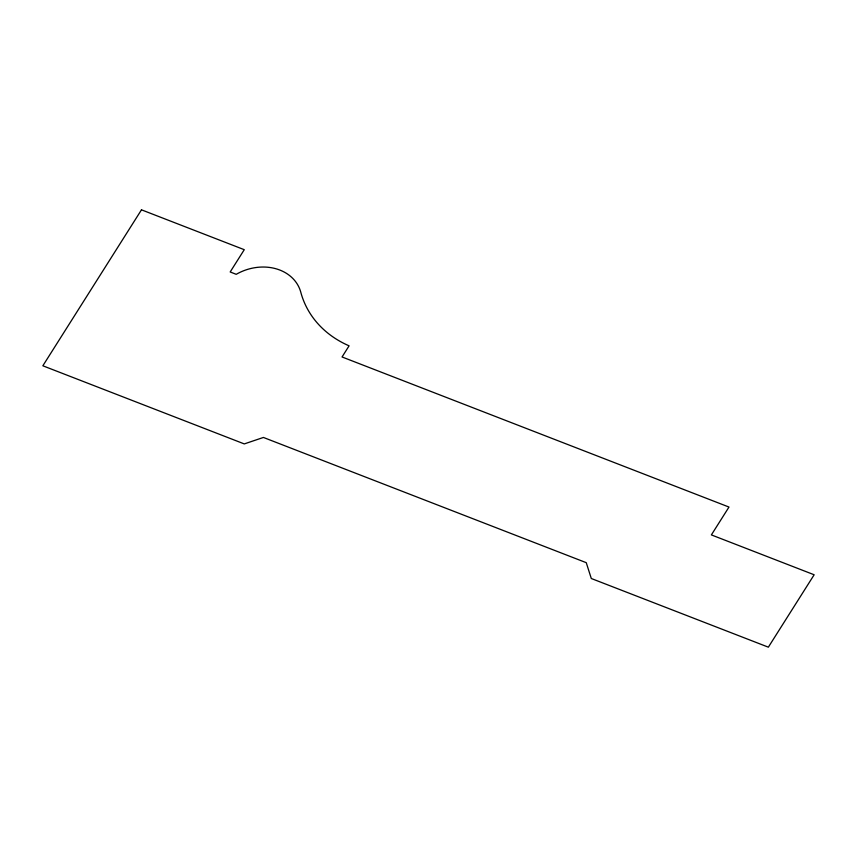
<?xml version="1.0" encoding="UTF-8"?>
<svg xmlns="http://www.w3.org/2000/svg" width="857" height="857" viewBox="0 0 857 857"><rect width="100%" height="100%" fill="white"/><g stroke="black" fill="none" stroke-linecap="round" stroke-linejoin="round"><path stroke-width="1.29" d="M141.48 209.826L42.85 365.789L244.277 443.915L263.42 437.456L586.252 562.674L591.298 578.507L768.354 647.174L814.15 574.768L711.374 534.907L728.986 507.055L342.05 356.973L349.088 345.832A112.117 92.181 -20.6 0 1 300.689 291.851A45.378 37.312 -20.6 0 0 236.221 274.315L230.179 271.969L244.266 249.687L141.48 209.826"/></g></svg>
